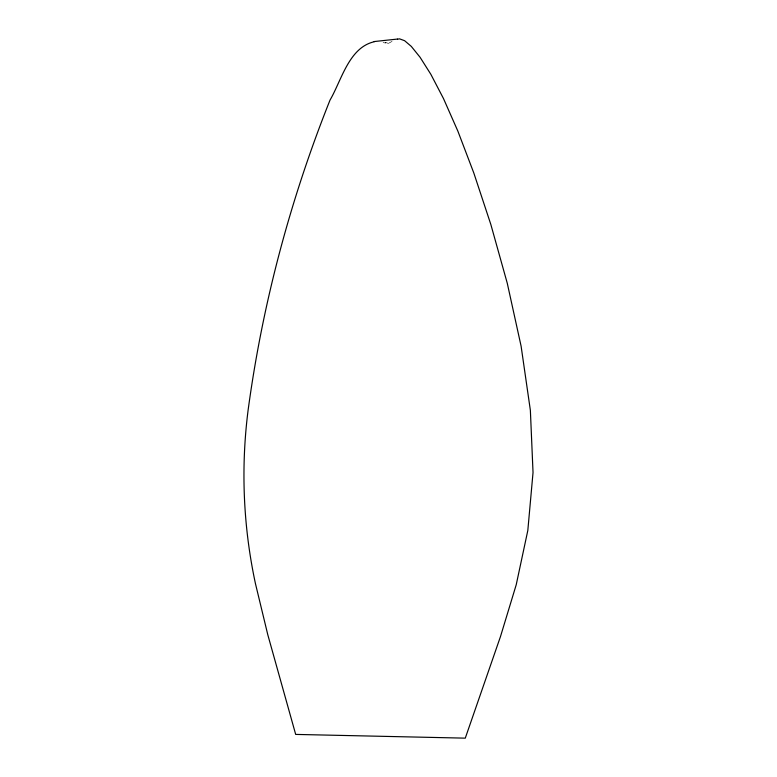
<?xml version="1.0" encoding="UTF-8"?>
<svg xmlns="http://www.w3.org/2000/svg" width="777" height="777" viewBox="0 0 777 777"><rect width="100%" height="100%" fill="white"/><g stroke="black" fill="none" stroke-linecap="round" stroke-linejoin="round"><path stroke-width="0.58" stroke-dasharray="3.88 2.91" d="M392.055 41.395L388.5 43.347L385.237 42.337L388.5 43.434L383.1 42.628"/><path stroke-width="1.17" d="M397.552 39.19L399.543 38.85L404.603 40.695L411.295 46.397L420.046 57.236L430.837 74.291L443.502 98.592L457.876 131.158L473.815 173.009L490.85 224.504L507.274 283.265L521.114 346.221L530.37 410.334L533.032 472.523L527.816 530.477L516.229 584.731L500.475 636.586L465.277 738.15L295.678 734.411L267.774 634.683L255.458 583.673A515.073 515.073 0 0 1 248.077 410.411C262.403 304.137 290.239 199.621 330.031 100.068C341.501 80.497 348.941 47.368 374.359 41.725M374.164 41.55L397.484 39.064"/></g></svg>
